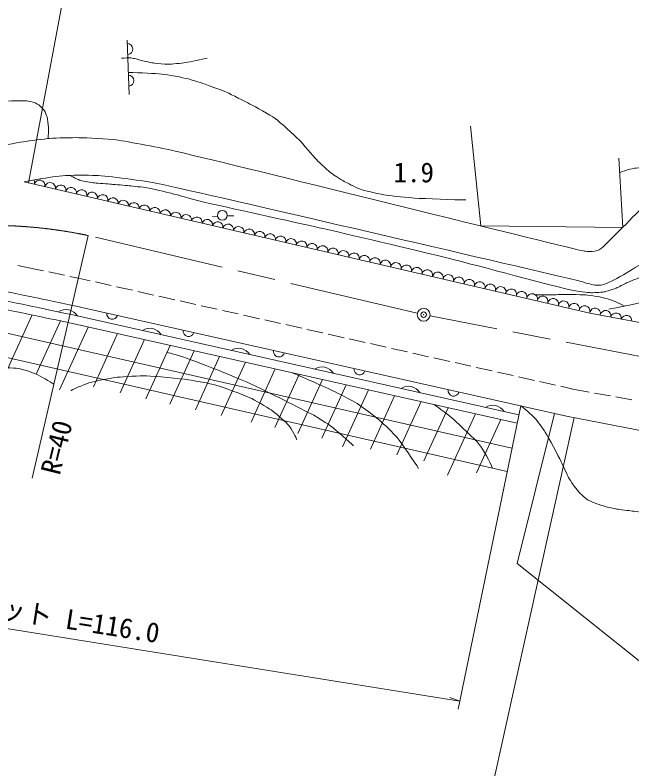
# Model space of a CAD drawing. Units: millimetres, scale not verified. Extents: x 40000 to 680000, y 20000 to 380000.
# Drawn here: x 315388 to 372299, y 260056 to 329599 of the extents above; entities that cross this region are included whole.
import ezdxf
from ezdxf.enums import TextEntityAlignment as Align

# ---------------------------------------------------------------- set-up
doc = ezdxf.new("R2010")
doc.units = ezdxf.units.MM
doc.header["$LTSCALE"] = 1000
doc.header["$PDMODE"] = 32
doc.header["$PDSIZE"] = 500
doc.linetypes.add('CHAIN', pattern=[18.5, 12, -1.5, 3.5, -1.5])
for name, color, linetype, lineweight in [('M-BGD', 7, 'Continuous', 13), ('M-BMK', 2, 'CHAIN', 13), ('M-STR-HTXT', 7, 'Continuous', 13), ('M-WORK', 1, 'Continuous', 13)]:
    doc.layers.add(name, color=color, linetype=linetype, lineweight=lineweight)
doc.styles.add('ＭＳ ゴシック', font='')
doc.styles.get('ＭＳ ゴシック').set_extended_font_data('MS Gothic')

msp = doc.modelspace()

# ---------------------------------------------------------------- linework, layer by layer
at = {"layer": 'M-BGD'}
msp.add_circle((353084, 301960), 600, dxfattribs=at)
msp.add_point((353084, 301960), dxfattribs=at)
at = {"layer": 'M-BMK'}
for p, q in [((352500, 302098), (322126, 309259)), ((450677, 283190), (353673, 301847))]:
    msp.add_line(p, q, dxfattribs=at)
msp.add_arc((313279, 267893), 42301, 77.92873, 113.83013, dxfattribs=at)
at = {"layer": 'M-STR-HTXT'}
for p, q in [((316622, 314135), (322797, 347091)), ((362035, 293558), (356273, 265557)), ((366956, 292475), (357583, 250119)), ((356428, 266312), (310356, 273694)), ((356428, 266312), (355503, 266643))]:
    msp.add_line(p, q, dxfattribs=at)
at = {"layer": 'M-WORK'}
for p, q in [((325722, 327285), (325907, 322287)), ((333589, 311028), (334075, 311043)), ((334964, 311070), (335586, 311089)), ((316951, 286881), (322126, 309259)), ((317239, 306173), (315633, 306494)), ((318006, 306012), (317239, 306173)), ((319963, 305600), (318495, 305909)), ((321218, 305335), (320452, 305497)), ((321218, 305335), (322317, 305089)), ((322804, 304980), (324268, 304651)), ((324756, 304542), (326220, 304214)), ((326708, 304104), (328171, 303776)), ((328659, 303667), (330123, 303338)), ((330611, 303229), (332074, 302901)), ((321540, 302633), (366277, 292608)), ((332562, 302791), (334026, 302463)), ((361229, 289642), (307520, 301880)), ((314399, 296309), (316951, 301932)), ((320446, 301997), (361862, 292716)), ((334514, 302354), (335977, 302025)), ((336465, 301916), (337929, 301588)), ((317333, 296471), (319564, 301386)), ((320289, 301232), (361705, 291952)), ((338417, 301478), (339880, 301150)), ((360789, 287500), (303985, 300444)), ((319489, 295020), (322122, 300822)), ((340368, 301040), (341832, 300712)), ((342320, 300603), (343783, 300275)), ((322622, 295295), (324853, 300210)), ((344271, 300165), (345735, 299837)), ((325083, 294743), (327314, 299658)), ((327463, 294210), (329694, 299125)), ((346223, 299727), (347686, 299399)), ((348174, 299290), (349638, 298961)), ((329670, 293716), (331901, 298630)), ((350126, 298852), (351589, 298524)), ((352077, 298414), (353541, 298086)), ((332025, 293188), (334256, 298103)), ((354029, 297977), (355492, 297648)), ((334407, 292654), (336638, 297569)), ((337166, 292036), (339397, 296951)), ((355980, 297539), (357444, 297211)), ((357932, 297101), (359395, 296773)), ((339368, 291543), (341598, 296457)), ((359883, 296664), (361347, 296335)), ((341474, 290991), (343738, 295978)), ((361835, 296226), (363299, 295898)), ((363786, 295788), (365250, 295460)), ((343701, 290572), (345932, 295486)), ((345611, 289758), (348001, 295023)), ((365738, 295351), (366836, 295104)), ((366836, 295104), (368362, 294824)), ((348175, 289569), (350406, 294484)), ((368854, 294734), (370329, 294464)), ((370821, 294373), (372296, 294103)), ((350610, 289023), (352841, 293938)), ((353105, 288464), (355335, 293379)), ((355286, 287143), (357860, 292813)), ((357970, 287374), (360201, 292289))]:
    msp.add_line(p, q, dxfattribs=at)
for points in [[(357420, 319349), (358365, 310147), (371447, 310003), (371095, 316411)], [(390090, 298049), (368401, 302088), (316212, 314230)], [(365167, 292857), (361722, 279000), (380592, 263950), (379490, 260127)], [(366277, 292608), (373694, 291151), (380197, 290496)]]:
    msp.add_lwpolyline(points, dxfattribs=at)
msp.add_circle((334518, 311124), 450, dxfattribs=at)
for centre, radius, start, end in [((325752, 326470), 500, 272.1211, 92.1211), ((325860, 323550), 500, 272.1211, 92.1211), ((316695, 314116), 496, 347.1182, 33.00535), ((317657, 313873), 496, 349.27741, 164.52727), ((318624, 313652), 496, 348.8454, 164.95929), ((319591, 313431), 496, 348.4135, 165.39119), ((320558, 313209), 496, 347.98168, 165.82301), ((321525, 312988), 496, 347.54992, 166.25477), ((322493, 312767), 496, 347.1182, 166.68649), ((323459, 312542), 496, 347.1182, 166.68649), ((324408, 312245), 496, 355.78792, 158.01677), ((325375, 312023), 496, 355.35122, 158.45347), ((326343, 311802), 496, 354.91502, 158.88967), ((327310, 311581), 496, 354.47929, 159.3254), ((328277, 311360), 496, 354.04399, 159.7607), ((329244, 311139), 496, 353.60911, 160.19558), ((330211, 310918), 496, 353.17462, 160.63007), ((331178, 310696), 496, 352.74049, 161.0642), ((332145, 310475), 496, 352.3067, 161.49799), ((333113, 310254), 496, 351.87321, 161.93148), ((334080, 310033), 496, 351.44001, 162.36468), ((335047, 309812), 496, 351.00707, 162.79761), ((336014, 309590), 496, 350.57437, 163.23032), ((336981, 309369), 496, 350.14188, 163.66281), ((337948, 309148), 496, 349.70957, 164.09512), ((338915, 308927), 496, 349.27741, 164.52727), ((339883, 308706), 496, 348.8454, 164.95929), ((340850, 308485), 496, 348.4135, 165.39119), ((341817, 308263), 496, 347.98168, 165.82301), ((342784, 308042), 496, 347.54992, 166.25477), ((343751, 307821), 496, 347.1182, 166.68649), ((344718, 307600), 496, 347.1182, 167.1182), ((345685, 307379), 496, 347.1182, 167.1182), ((346653, 307157), 496, 347.1182, 167.1182), ((347620, 306936), 496, 347.1182, 167.1182), ((348587, 306715), 496, 347.1182, 167.1182), ((349554, 306494), 496, 347.1182, 167.1182), ((350521, 306273), 496, 347.1182, 167.1182), ((351488, 306052), 496, 347.1182, 167.1182), ((352455, 305830), 496, 347.1182, 167.1182), ((353423, 305609), 496, 347.1182, 167.1182), ((354390, 305388), 496, 347.1182, 167.1182), ((355357, 305167), 496, 347.1182, 167.1182), ((356324, 304946), 496, 347.1182, 167.1182), ((357291, 304724), 496, 347.1182, 167.1182), ((358258, 304503), 496, 347.1182, 167.1182), ((359225, 304282), 496, 347.1182, 167.1182), ((360193, 304061), 496, 347.1182, 167.1182), ((361160, 303840), 496, 347.1182, 167.1182), ((362127, 303619), 496, 347.1182, 167.1182), ((363094, 303397), 496, 347.1182, 167.1182), ((364061, 303176), 496, 347.1182, 167.1182), ((365028, 302955), 496, 347.1182, 167.1182), ((365995, 302734), 496, 347.1182, 167.1182), ((366963, 302513), 496, 347.1182, 167.1182), ((367930, 302291), 496, 347.1182, 167.1182), ((368897, 302070), 496, 347.1182, 167.1182), ((320100, 301196), 1237, 31.25603, 124.31911), ((324351, 302026), 500, 169.93951, 344.79979), ((369864, 301849), 496, 347.1182, 167.1182), ((370831, 301628), 496, 350.29155, 167.1182), ((371798, 301407), 496, 354.96725, 163.93766), ((327819, 299466), 1237, 31.25603, 123.48326), ((331390, 300449), 500, 169.93951, 344.79979), ((335995, 297634), 1237, 31.25603, 123.48326), ((339733, 298557), 500, 167.31941, 347.31941), ((343705, 295906), 1237, 31.25603, 123.48326), ((347171, 296898), 500, 168.31341, 346.42589), ((351676, 294120), 1237, 31.25603, 123.48326), ((355847, 294946), 500, 167.41988, 347.31941), ((359458, 292376), 1237, 31.25603, 123.48326)]:
    msp.add_arc(centre, radius, start, end, dxfattribs=at)
for points, knots in [([(333096, 325635), (332705, 325528), (331513, 325272), (331113, 325210), (330785, 325159), (329792, 325074), (329460, 325068), (329218, 325064), (328495, 325130), (328256, 325163), (328013, 325196), (327291, 325344), (327052, 325399), (326922, 325429), (326543, 325556), (326414, 325588), (326329, 325608), (326067, 325660), (325979, 325659), (325830, 325657), (325512, 325637), (325218, 325614)], [0, 0, 0, 0, 1, 1, 1, 2, 2, 2, 3, 3, 3, 4, 4, 4, 5, 5, 5, 6, 6, 6, 7, 7, 7, 7]), ([(356973, 312547), (356027, 312556), (353190, 312655), (352246, 312712), (351720, 312744), (350146, 312908), (349625, 312991), (349175, 313062), (347833, 313341), (347399, 313480), (347080, 313582), (346177, 314030), (345881, 314188), (345628, 314324), (344889, 314770), (344661, 314946), (344349, 315186), (343469, 315979), (343194, 316261), (342854, 316611), (341938, 317756), (341592, 318099), (341171, 318517), (339849, 319714), (339369, 320062), (338938, 320376), (337528, 321141), (337059, 321395), (336634, 321624), (335341, 322278), (334900, 322474), (334544, 322632), (333447, 323037), (333079, 323165), (332741, 323283), (331723, 323622), (331376, 323705), (330888, 323821), (329412, 324115), (328913, 324160), (328323, 324214), (326970, 324279), (325832, 324316)], [0, 0, 0, 0, 1, 1, 1, 2, 2, 2, 3, 3, 3, 4, 4, 4, 5, 5, 5, 6, 6, 6, 7, 7, 7, 8, 8, 8, 9, 9, 9, 10, 10, 10, 11, 11, 11, 12, 12, 12, 13, 13, 13, 14, 14, 14, 14]), ([(318437, 318205), (318462, 318418), (318484, 319061), (318473, 319274), (318464, 319462), (318383, 320020), (318338, 320202), (318308, 320322), (318169, 320671), (318102, 320775), (318035, 320881), (317776, 321158), (317678, 321237), (317589, 321308), (317288, 321481), (317181, 321519), (317038, 321570), (316592, 321669), (316441, 321674), (315892, 321694), (314243, 321664), (313694, 321645), (313512, 321639), (312969, 321581), (312791, 321549), (312547, 321504), (311821, 321335), (311586, 321256), (311422, 321201), (310952, 320972), (310803, 320883), (310619, 320772), (310077, 320418), (309931, 320261), (309750, 320069), (309324, 319396), (309196, 319165), (309061, 318922), (308746, 318147), (308618, 317900), (308485, 317645), (308061, 316894), (307895, 316660), (307794, 316518), (307429, 316141), (307293, 316033), (306986, 315792), (306040, 315091), (305687, 314924), (303687, 313972), (297579, 311353), (295558, 310447), (295094, 310239), (293702, 309602), (293259, 309352), (293122, 309274), (292774, 308944), (292679, 308819), (292575, 308681), (292394, 308416), (292206, 308130)], [0, 0, 0, 0, 1, 1, 1, 2, 2, 2, 3, 3, 3, 4, 4, 4, 5, 5, 5, 6, 6, 6, 7, 7, 7, 8, 8, 8, 9, 9, 9, 10, 10, 10, 11, 11, 11, 12, 12, 12, 13, 13, 13, 14, 14, 14, 15, 15, 15, 16, 16, 16, 17, 17, 17, 18, 18, 18, 19, 19, 19, 20, 20, 20, 20]), ([(308089, 315097), (308834, 315484), (311103, 316579), (311870, 316921), (312125, 317034), (312920, 317307), (313192, 317369), (313782, 317505), (315570, 317818), (316167, 317912), (316651, 317989), (318110, 318183), (318599, 318219), (319131, 318259), (320733, 318302), (321267, 318290), (321954, 318275), (324018, 318177), (324700, 318082), (325801, 317929), (329081, 317310), (330163, 317053), (337536, 315300), (359603, 309832), (366964, 308033), (367153, 307987), (367723, 307862), (367914, 307830), (368021, 307811), (368346, 307771), (368454, 307779), (368621, 307792), (369143, 307834), (369280, 307931), (369675, 308209), (370686, 309255), (371031, 309594), (371447, 310003), (372668, 311262), (373085, 311671), (373270, 311853), (373843, 312379), (374039, 312548), (374216, 312700), (374752, 313151), (374950, 313273), (375519, 313625), (377271, 314607), (377867, 314909)], [0, 0, 0, 0, 1, 1, 1, 2, 2, 2, 3, 3, 3, 4, 4, 4, 5, 5, 5, 6, 6, 6, 7, 7, 7, 8, 8, 8, 9, 9, 9, 10, 10, 10, 11, 11, 11, 12, 12, 12, 13, 13, 13, 14, 14, 14, 15, 15, 15, 16, 16, 16, 16]), ([(375336, 314109), (375308, 314243), (375177, 314636), (375118, 314760), (375077, 314848), (374910, 315090), (374841, 315158), (374775, 315222), (374543, 315382), (374455, 315411), (374324, 315454), (373907, 315501), (373769, 315507), (373555, 315516), (372910, 315501), (372697, 315483), (372543, 315470), (372085, 315396), (371938, 315351), (371784, 315303), (371467, 315188), (371168, 315073)], [0, 0, 0, 0, 1, 1, 1, 2, 2, 2, 3, 3, 3, 4, 4, 4, 5, 5, 5, 6, 6, 6, 7, 7, 7, 7]), ([(385280, 307268), (384562, 307376), (382395, 307591), (381670, 307626), (380922, 307663), (378670, 307674), (377922, 307626), (377308, 307587), (375478, 307315), (374874, 307193), (374554, 307128), (373612, 306835), (373316, 306697), (372900, 306503), (371734, 305763), (371333, 305540), (371087, 305404), (370338, 305018), (370082, 304903), (369959, 304847), (369577, 304708), (369444, 304690), (369299, 304670), (368856, 304685), (368712, 304714), (368420, 304772), (367571, 305052), (367281, 305120), (359631, 306904), (336680, 312250), (329016, 313972), (328269, 314140), (325992, 314466), (325234, 314568), (324754, 314632), (323309, 314785), (322825, 314804), (322212, 314827), (320367, 314844), (319756, 314780), (319075, 314709), (317455, 314453), (316212, 314230)], [0, 0, 0, 0, 1, 1, 1, 2, 2, 2, 3, 3, 3, 4, 4, 4, 5, 5, 5, 6, 6, 6, 7, 7, 7, 8, 8, 8, 9, 9, 9, 10, 10, 10, 11, 11, 11, 12, 12, 12, 13, 13, 13, 14, 14, 14, 14]), ([(379144, 306780), (378502, 306729), (376585, 306503), (375949, 306404), (375691, 306363), (374932, 306167), (374684, 306083), (374391, 305984), (373537, 305612), (373251, 305493), (372960, 305372), (372088, 305014), (371801, 304886), (371605, 304798), (371038, 304493), (370839, 304414), (370622, 304327), (369956, 304099), (369726, 304059), (369463, 304014), (368660, 303974), (368394, 303992), (368002, 304019), (366833, 304189), (366451, 304282), (364123, 304850), (357178, 306720), (354851, 307297), (352577, 307861), (345730, 309462), (343445, 309985), (341251, 310488), (334650, 311917), (332457, 312427), (331920, 312551), (330332, 313023), (329797, 313158), (329351, 313270), (328007, 313582), (327554, 313663), (327227, 313721), (326232, 313819), (325901, 313852), (325576, 313885), (324598, 313967), (324272, 313994), (323962, 314019), (323027, 314071), (322718, 314110), (322459, 314142), (321679, 314253), (321436, 314346), (321221, 314427), (320818, 314612), (320406, 314814)], [0, 0, 0, 0, 1, 1, 1, 2, 2, 2, 3, 3, 3, 4, 4, 4, 5, 5, 5, 6, 6, 6, 7, 7, 7, 8, 8, 8, 9, 9, 9, 10, 10, 10, 11, 11, 11, 12, 12, 12, 13, 13, 13, 14, 14, 14, 15, 15, 15, 16, 16, 16, 17, 17, 17, 18, 18, 18, 18]), ([(321540, 302633), (320745, 302804), (318357, 303307), (317560, 303471), (316821, 303623), (314606, 304108), (313858, 304211), (313390, 304276), (311969, 304345), (311498, 304304), (310907, 304252), (309140, 303954), (308583, 303748), (306539, 302995), (300510, 300461), (298541, 299527)], [0, 0, 0, 0, 1, 1, 1, 2, 2, 2, 3, 3, 3, 4, 4, 4, 5, 5, 5, 5]), ([(320446, 301997), (319406, 302217), (317960, 302521), (317375, 302641), (316635, 302793), (314421, 303279), (313673, 303381), (313205, 303446), (311783, 303515), (311313, 303474), (310721, 303422), (308954, 303124), (308397, 302919), (306353, 302165), (300324, 299631), (298355, 298698)], [0, 0, 0, 0, 1, 1, 1, 2, 2, 2, 3, 3, 3, 4, 4, 4, 5, 5, 5, 5]), ([(371610, 302762), (371301, 302939), (370312, 303355), (369970, 303452), (369592, 303560), (368426, 303752), (368034, 303783), (367526, 303823), (365994, 303810), (365484, 303807), (365012, 303803), (364264, 303796), (363401, 303787)], [0, 0, 0, 0, 1, 1, 1, 2, 2, 2, 3, 3, 3, 4, 4, 4, 4]), ([(376934, 303637), (376204, 303546), (374022, 303221), (373298, 303094), (372671, 302984), (370801, 302602), (370182, 302456)], [0, 0, 0, 0, 1, 1, 1, 2, 2, 2, 2]), ([(320289, 301232), (319249, 301453), (317803, 301757), (317217, 301877), (316478, 302029), (314263, 302515), (313515, 302617), (313047, 302682), (311626, 302751), (311155, 302710), (310564, 302658), (308797, 302360), (308240, 302155), (306196, 301401), (300167, 298867), (298198, 297933)], [0, 0, 0, 0, 1, 1, 1, 2, 2, 2, 3, 3, 3, 4, 4, 4, 5, 5, 5, 5]), ([(346624, 289849), (346236, 290233), (345002, 291311), (344570, 291643), (344263, 291879), (343282, 292501), (342940, 292682), (341859, 293257), (338571, 294898), (337463, 295421), (336837, 295717), (334917, 296514), (334274, 296773), (333599, 297044), (331562, 297832), (330874, 298071), (330585, 298172), (329697, 298412), (329396, 298471)], [0, 0, 0, 0, 1, 1, 1, 2, 2, 2, 3, 3, 3, 4, 4, 4, 5, 5, 5, 6, 6, 6, 6]), ([(279179, 283568), (279864, 283966), (282010, 284999), (282749, 285286), (283056, 285406), (284050, 285500), (284368, 285584), (284674, 285664), (285569, 285980), (285860, 286103), (290367, 288013), (303822, 293891), (308351, 295745), (309010, 296015), (311085, 296541), (311775, 296717), (312127, 296807), (313196, 297046), (313559, 297072), (313985, 297103), (315272, 297064), (315694, 296997), (316034, 296943), (317019, 296610), (317333, 296471), (317674, 296320), (318651, 295768), (318957, 295554)], [0, 0, 0, 0, 1, 1, 1, 2, 2, 2, 3, 3, 3, 4, 4, 4, 5, 5, 5, 6, 6, 6, 7, 7, 7, 8, 8, 8, 9, 9, 9, 9]), ([(341348, 290517), (341233, 290813), (340732, 291634), (340522, 291872), (340259, 292171), (339337, 292942), (339011, 293171), (338640, 293431), (337464, 294119), (337051, 294304), (336441, 294578), (334554, 295274), (333911, 295461), (333417, 295605), (331895, 295889), (331385, 295957), (330615, 296060), (328294, 296289), (327518, 296316), (326978, 296334), (325358, 296248), (324822, 296185), (324326, 296127), (322848, 295848), (322367, 295713), (321990, 295606), (320895, 295166), (320549, 294981), (320546, 294980), (320544, 294978), (320541, 294977)], [0, 0, 0, 0, 1, 1, 1, 2, 2, 2, 3, 3, 3, 4, 4, 4, 5, 5, 5, 6, 6, 6, 7, 7, 7, 8, 8, 8, 9, 9, 9, 10, 10, 10, 10]), ([(352608, 287774), (352254, 288373), (351062, 290090), (350625, 290631), (350346, 290977), (349381, 291902), (349043, 292189), (348645, 292528), (347394, 293478), (346952, 293758), (346511, 294037), (345115, 294751), (344642, 294972), (343943, 295299), (342122, 296100), (340943, 296604)], [0, 0, 0, 0, 1, 1, 1, 2, 2, 2, 3, 3, 3, 4, 4, 4, 5, 5, 5, 5]), ([(359433, 287809), (359263, 288281), (358522, 289604), (358209, 289995), (357800, 290507), (356353, 291843), (355862, 292276), (355519, 292579), (354428, 293415), (354047, 293668)], [0, 0, 0, 0, 1, 1, 1, 2, 2, 2, 3, 3, 3, 3]), ([(362035, 293558), (362314, 293362), (363086, 292687), (363318, 292437), (363543, 292195), (364137, 291397), (364309, 291115), (364630, 290588), (365491, 288949), (365773, 288400), (365935, 288084), (366362, 287108), (366529, 286794), (366604, 286653), (366881, 286261), (366977, 286133), (367089, 285986), (367435, 285553), (367567, 285425), (367710, 285287), (368170, 284902), (368347, 284811), (368624, 284668), (369512, 284359), (369810, 284268), (370023, 284203), (370677, 284069), (370896, 284032), (371178, 283985), (372029, 283879), (372313, 283847), (372644, 283809), (373637, 283686), (373970, 283681), (376857, 283640), (385516, 283644), (388403, 283617), (388885, 283613), (390331, 283563), (390811, 283523), (391007, 283506), (391583, 283378), (391774, 283336), (391995, 283287), (392655, 283133), (392870, 283066), (393192, 282966), (394145, 282631), (394454, 282500), (394725, 282385), (395510, 281980), (395767, 281837), (396011, 281703), (396731, 281274), (396960, 281115), (397160, 280975), (397737, 280520), (397909, 280346), (398188, 280064), (398982, 279172), (399208, 278845), (401272, 275854), (407331, 266787), (409351, 263765), (409560, 263453), (410141, 262486), (410350, 262173), (410443, 262035), (410742, 261632), (410856, 261511), (410941, 261421), (411230, 261186), (411338, 261125), (411436, 261071), (411757, 260962), (411868, 260945), (412056, 260915), (412630, 260877), (412820, 260896), (413044, 260919), (413706, 261076), (413918, 261154), (414372, 261321), (415704, 261899), (416135, 262118), (416266, 262185), (416619, 262462), (416713, 262576), (416762, 262636), (416817, 262871), (416821, 262949), (416827, 263068), (416792, 263425), (416761, 263539), (416674, 263855), (416342, 264780), (416234, 265089), (415672, 266692), (413957, 271494), (413408, 273102), (413169, 273801), (412558, 275930), (412298, 276620), (412163, 276979), (411627, 277998), (411436, 278330), (411279, 278604), (410760, 279401), (410559, 279645), (410427, 279806), (409951, 280213), (409784, 280337), (409701, 280397), (409419, 280524), (409323, 280558), (409222, 280593), (408909, 280657), (408805, 280678), (408685, 280703), (408322, 280762), (408202, 280787), (408103, 280807), (407804, 280872), (407708, 280907), (407576, 280956), (407191, 281136), (407070, 281208), (406954, 281277), (406627, 281515), (406528, 281606), (406399, 281724), (406039, 282105), (405938, 282247), (405768, 282484), (405318, 283238), (405179, 283495), (405103, 283634), (404914, 284073), (404868, 284225), (404824, 284371), (404738, 284820), (404735, 284972), (404734, 285048), (404735, 285151), (404737, 285271)], [0, 0, 0, 0, 1, 1, 1, 2, 2, 2, 3, 3, 3, 4, 4, 4, 5, 5, 5, 6, 6, 6, 7, 7, 7, 8, 8, 8, 9, 9, 9, 10, 10, 10, 11, 11, 11, 12, 12, 12, 13, 13, 13, 14, 14, 14, 15, 15, 15, 16, 16, 16, 17, 17, 17, 18, 18, 18, 19, 19, 19, 20, 20, 20, 21, 21, 21, 22, 22, 22, 23, 23, 23, 24, 24, 24, 25, 25, 25, 26, 26, 26, 27, 27, 27, 28, 28, 28, 29, 29, 29, 30, 30, 30, 31, 31, 31, 32, 32, 32, 33, 33, 33, 34, 34, 34, 35, 35, 35, 36, 36, 36, 37, 37, 37, 38, 38, 38, 39, 39, 39, 40, 40, 40, 41, 41, 41, 42, 42, 42, 43, 43, 43, 44, 44, 44, 45, 45, 45, 46, 46, 46, 47, 47, 47, 48, 48, 48, 48])]:
    msp.add_open_spline(points, degree=3, knots=knots, dxfattribs=at)
msp.add_open_spline([(341380, 290427), (341371, 290456), (341360, 290486), (341348, 290517)], degree=3, dxfattribs=at)

# ---------------------------------------------------------------- texts
at = {"layer": 'M-STR-HTXT', "style": 'ＭＳ ゴシック'}
msp.add_text('ネット L=116.0', height=1833, rotation=351.098, dxfattribs=at).set_placement((319841, 272474), align=Align.BOTTOM_CENTER)
at = {"layer": 'M-WORK', "style": 'ＭＳ ゴシック'}
for s, rotation, p in [('1.9', 359.998, (352168, 313621)), ('R=40', 75.998, (320637, 289370))]:
    msp.add_text(s, height=1833, rotation=rotation, dxfattribs=at).set_placement(p, align=Align.BOTTOM_CENTER)

doc.saveas('drawing.dxf')
